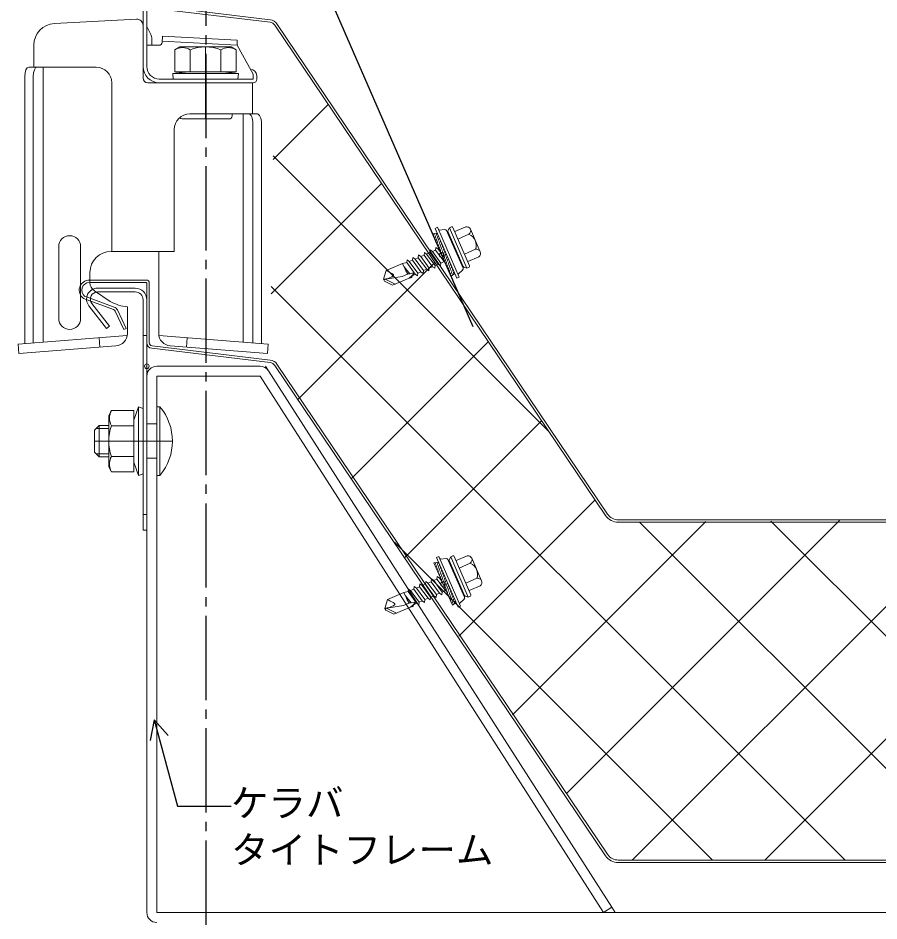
# Model space of a CAD drawing. Units: millimetres at full size, sheet at 1:3; details may follow other scales. Extents: x -1262 to 3778, y -891 to 1036.
# Drawn here: x -855.8 to -580.2, y 189.5 to 478.7 of the extents above; entities that cross this region are included whole.
import ezdxf
from ezdxf.enums import TextEntityAlignment as Align

# ---------------------------------------------------------------- set-up
doc = ezdxf.new("R2010")
doc.units = ezdxf.units.MM
doc.header["$LTSCALE"] = 3
doc.header["$PDMODE"] = 32
doc.header["$PDSIZE"] = 1.5
doc.linetypes.add('CHAIN2', pattern=[12, 9, -1, 1, -1])
doc.linetypes.add('DASHED2', pattern=[3, 2, -1])
for name, color, linetype, lineweight in [('0-4_寸法線1', 5, 'Continuous', 25), ('0-6_名称1', 5, 'Continuous', 25), ('0-B_屋根1', 6, 'Continuous', 20), ('1-1_水切1', 134, 'Continuous', 30), ('2-1_裏貼1', 2, 'Continuous', 18), ('2-7_ビス1', 7, 'Continuous', 5), ('2-A_タイトフレーム', 3, 'Continuous', 9), ('2-C_断熱金具', 7, 'Continuous', 5), ('3-0_吊子', 7, 'Continuous', 5)]:
    doc.layers.add(name, color=color, linetype=linetype, lineweight=lineweight)
doc.styles.add('ＭＳ ゴシック', font='')
doc.styles.get('ＭＳ ゴシック').set_extended_font_data('MS Gothic')

msp = doc.modelspace()

# ---------------------------------------------------------------- linework, layer by layer
at = {"layer": '0-4_寸法線1', "linetype": 'CHAIN2'}
msp.add_line((-795.671, 719.256), (-795.671, -638.289), dxfattribs=at)
at = {"layer": '0-6_名称1'}
for q in [(-813.516, 247.321), (-807.72, 248.874)]:
    msp.add_line((-812.171, 253.893), q, dxfattribs=at)
msp.add_lwpolyline([(-812.171, 253.893), (-804.761, 226.24), (-787.608, 226.24)], dxfattribs=at)
at = {"layer": '0-B_屋根1'}
for p, q in [((-775.129, 477.36), (-812.986, 481.921)), ((-775.033, 478.154), (-812.891, 482.716)), ((-773.568, 476.405), (-667.757, 319.396)), ((-772.904, 476.853), (-667.094, 319.843)), ((-814.771, 394.79), (-832.971, 394.79)), ((-814.771, 393.99), (-832.971, 393.99)), ((-814.571, 374.708), (-814.571, 393.79)), ((-813.771, 374.708), (-813.771, 393.79)), ((-825.259, 385.385), (-834.808, 388.861)), ((-834.432, 389.576), (-824.985, 386.137)), ((-823.969, 385.207), (-821.186, 379.238)), ((-775.033, 369.154), (-812.891, 373.716)), ((-775.129, 368.36), (-812.986, 372.921)), ((-773.568, 367.405), (-667.757, 210.396)), ((-772.904, 367.853), (-667.094, 210.843)), ((-663.621, 317.19), (-466.457, 317.19)), ((-663.62, 317.99), (-466.457, 317.99)), ((-663.62, 208.99), (-466.457, 208.99)), ((-663.621, 208.19), (-466.457, 208.19))]:
    msp.add_line(p, q, dxfattribs=at)
msp.add_lwpolyline([(-824.694, 384.868), (-821.911, 378.9), (-821.186, 379.238)], dxfattribs=at)
for centre, radius, start, end in [((-775.392, 475.176), 2.2, 33.97654, 83.13001), ((-775.392, 475.176), 3, 33.97654, 83.13001), ((-832.971, 391.541), 3.249, 90, 235.57982), ((-832.971, 391.541), 2.449, 90.00009, 233.37631), ((-814.771, 393.79), 1, 0, 90), ((-814.771, 393.79), 0.2, 0, 90), ((-825.601, 384.446), 1, 25, 70), ((-825.601, 384.446), 1.8, 25, 70), ((-812.771, 374.708), 1.8, 180, 263.13001), ((-812.771, 374.708), 1, 180, 263.13001), ((-775.392, 366.176), 2.2, 33.97654, 83.13001), ((-775.392, 366.176), 3, 33.97654, 83.13001), ((-663.611, 322.19), 5, 213.97654, 270.11492), ((-663.611, 322.19), 4.2, 213.97654, 270.11492), ((-663.611, 213.19), 5, 213.97654, 270.11492), ((-663.611, 213.19), 4.2, 213.97654, 270.11492)]:
    msp.add_arc(centre, radius, start, end, dxfattribs=at)
at = {"layer": '1-1_水切1'}
msp.add_line((-770.077, 517.39), (-710.146, 379.883), dxfattribs=at)
at = {"layer": '2-1_裏貼1'}
for p, q in [((-774.156, 433.391), (-756.487, 451.06)), ((-685.887, 346.298), (-774.14, 434.551)), ((-774.743, 390.377), (-739.406, 425.714)), ((-766.32, 356.374), (-722.326, 400.368)), ((-591.005, 208.99), (-774.712, 392.696)), ((-749.12, 331.148), (-705.245, 375.023)), ((-731.92, 305.921), (-688.164, 349.677)), ((-714.72, 280.695), (-671.083, 324.332)), ((-697.52, 255.468), (-635.57, 317.418)), ((-680.32, 230.242), (-592.797, 317.765)), ((-565.039, 225.45), (-656.834, 317.245)), ((-565.039, 267.876), (-614.749, 317.587)), ((-633.432, 208.99), (-735.256, 310.814)), ((-659.145, 208.99), (-565.039, 303.097)), ((-616.719, 208.99), (-565.039, 260.67))]:
    msp.add_line(p, q, dxfattribs=at)
at = {"layer": '2-7_ビス1'}
for p, q in [((-721.52, 411.687), (-722.291, 411.351)), ((-714.569, 395.736), (-721.52, 411.687)), ((-719.182, 411.009), (-720.966, 410.821)), ((-718.169, 410.588), (-717.716, 411.497)), ((-717.716, 411.497), (-716.992, 411.813)), ((-717.716, 411.497), (-712.118, 398.652)), ((-716.573, 411.648), (-711.229, 399.386)), ((-712.477, 411.865), (-715.999, 410.33)), ((-707.836, 403.865), (-710.982, 411.085)), ((-721.623, 409.819), (-723.087, 409.574)), ((-723.087, 409.574), (-717.183, 396.027)), ((-722.769, 408.845), (-722.441, 409.682)), ((-722.409, 408.02), (-721.708, 409.805)), ((-721.305, 409.089), (-722.05, 407.194)), ((-720.945, 408.264), (-721.69, 406.368)), ((-713.327, 398.593), (-718.582, 410.651)), ((-713.293, 399.117), (-718.175, 410.319)), ((-711.428, 409.459), (-714.95, 407.924)), ((-721.996, 405.262), (-722.096, 404.378)), ((-721.996, 405.262), (-721.28, 404.733)), ((-720.585, 407.438), (-721.33, 405.543)), ((-720.225, 406.612), (-720.97, 404.717)), ((-719.865, 405.786), (-720.61, 403.891)), ((-719.505, 404.961), (-720.25, 403.065)), ((-716.625, 406.762), (-716.845, 406.666)), ((-729.411, 402.03), (-729.511, 401.146)), ((-729.411, 402.03), (-728.696, 401.501)), ((-727.557, 402.838), (-726.842, 402.309)), ((-726.842, 402.309), (-724.133, 398.626)), ((-725.704, 403.646), (-724.988, 403.117)), ((-723.95, 403.57), (-724.988, 403.117)), ((-724.988, 403.117), (-722.28, 399.434)), ((-723.85, 404.454), (-723.95, 403.57)), ((-723.95, 403.57), (-721.241, 399.886)), ((-723.85, 404.454), (-723.134, 403.925)), ((-722.096, 404.378), (-723.134, 403.925)), ((-723.134, 403.925), (-720.426, 400.242)), ((-722.096, 404.378), (-719.387, 400.694)), ((-721.28, 404.733), (-721.025, 404.844)), ((-721.28, 404.733), (-720.536, 403.721)), ((-719.145, 404.135), (-719.89, 402.239)), ((-718.786, 403.309), (-719.53, 401.414)), ((-718.426, 402.483), (-719.17, 400.588)), ((-714.844, 402.675), (-715.064, 402.579)), ((-709.33, 404.646), (-712.852, 403.111)), ((-708.282, 402.239), (-711.803, 400.704)), ((-732.663, 400.119), (-737.955, 397.813)), ((-732.663, 400.119), (-731.354, 400.435)), ((-732.663, 400.119), (-731.144, 396.633)), ((-731.265, 401.222), (-731.354, 400.435)), ((-731.354, 400.435), (-728.657, 396.654)), ((-731.265, 401.222), (-730.549, 400.693)), ((-729.511, 401.146), (-730.549, 400.693)), ((-730.549, 400.693), (-727.841, 397.01)), ((-729.511, 401.146), (-726.803, 397.462)), ((-728.696, 401.501), (-725.987, 397.818)), ((-722.379, 398.549), (-722.28, 399.434)), ((-721.241, 399.886), (-722.28, 399.434)), ((-720.525, 399.357), (-721.241, 399.886)), ((-720.525, 399.357), (-720.426, 400.242)), ((-719.387, 400.694), (-720.426, 400.242)), ((-719.387, 400.694), (-719.136, 400.508)), ((-718.066, 401.657), (-718.81, 399.762)), ((-717.706, 400.832), (-718.451, 398.936)), ((-717.346, 400.006), (-718.091, 398.111)), ((-716.986, 399.18), (-717.731, 397.285)), ((-737.955, 397.813), (-738.78, 395.022)), ((-731.144, 396.633), (-732.769, 395.925)), ((-730.355, 396.83), (-732.195, 399.045)), ((-731.646, 397.784), (-730.936, 396.688)), ((-729.712, 396.056), (-729.099, 396.462)), ((-728.657, 396.654), (-729.099, 396.462)), ((-727.941, 396.126), (-728.657, 396.654)), ((-727.941, 396.126), (-727.841, 397.01)), ((-726.803, 397.462), (-727.841, 397.01)), ((-726.087, 396.934), (-726.803, 397.462)), ((-726.087, 396.934), (-725.987, 397.818)), ((-724.233, 397.741), (-724.949, 398.27)), ((-724.233, 397.741), (-724.133, 398.626)), ((-722.379, 398.549), (-723.095, 399.078)), ((-716.626, 398.355), (-717.371, 396.459)), ((-716.006, 396.933), (-717.183, 396.027)), ((-716.266, 397.529), (-716.715, 396.387)), ((-713.473, 397.91), (-714.825, 396.732)), ((-713.092, 398.939), (-712.118, 398.652)), ((-712.118, 398.652), (-711.394, 398.967)), ((-738.525, 394.438), (-738.78, 395.022)), ((-735.92, 393.142), (-738.525, 394.438)), ((-738.238, 395.103), (-735.054, 393.519)), ((-732.768, 395.925), (-737.559, 395.205)), ((-730.628, 395.448), (-735.92, 393.142)), ((-730.628, 395.448), (-730.282, 395.677)), ((-730.291, 395.691), (-730.282, 395.677)), ((-730.282, 395.677), (-730.043, 395.501)), ((-729.76, 395.624), (-730.043, 395.501)), ((-729.712, 396.056), (-729.76, 395.624)), ((-729.712, 396.056), (-729.755, 396.108)), ((-721.196, 304.419), (-722.66, 304.174)), ((-722.66, 304.174), (-716.756, 290.627)), ((-722.343, 303.446), (-722.014, 304.282)), ((-721.983, 302.62), (-721.282, 304.405)), ((-721.094, 306.287), (-721.864, 305.951)), ((-714.142, 290.336), (-721.094, 306.287)), ((-718.756, 305.609), (-720.539, 305.421)), ((-712.9, 293.193), (-718.155, 305.251)), ((-712.867, 293.717), (-717.749, 304.919)), ((-717.742, 305.188), (-717.29, 306.097)), ((-717.29, 306.097), (-716.566, 306.413)), ((-717.29, 306.097), (-711.691, 293.252)), ((-716.147, 306.248), (-710.802, 293.986)), ((-712.05, 306.465), (-715.572, 304.93)), ((-711.001, 304.059), (-714.523, 302.524)), ((-707.409, 298.465), (-710.556, 305.685)), ((-720.878, 303.689), (-721.623, 301.794)), ((-720.518, 302.864), (-721.263, 300.968)), ((-720.158, 302.038), (-720.903, 300.143)), ((-719.799, 301.212), (-720.543, 299.317)), ((-716.199, 301.362), (-716.419, 301.266)), ((-725.277, 298.246), (-724.561, 297.717)), ((-723.523, 298.17), (-724.561, 297.717)), ((-723.423, 299.054), (-723.523, 298.17)), ((-723.523, 298.17), (-720.815, 294.486)), ((-723.423, 299.054), (-722.707, 298.525)), ((-721.669, 298.978), (-722.707, 298.525)), ((-722.707, 298.525), (-719.999, 294.842)), ((-721.569, 299.862), (-721.669, 298.978)), ((-721.669, 298.978), (-718.961, 295.294)), ((-721.569, 299.862), (-720.854, 299.333)), ((-720.854, 299.333), (-720.599, 299.444)), ((-720.854, 299.333), (-720.109, 298.321)), ((-719.439, 300.386), (-720.183, 298.491)), ((-719.079, 299.561), (-719.824, 297.665)), ((-718.719, 298.735), (-719.464, 296.84)), ((-718.359, 297.909), (-719.104, 296.014)), ((-708.904, 299.246), (-712.426, 297.711)), ((-732.237, 294.719), (-730.928, 295.035)), ((-730.839, 295.822), (-730.928, 295.035)), ((-730.928, 295.035), (-728.23, 291.254)), ((-730.839, 295.822), (-730.123, 295.293)), ((-729.085, 295.746), (-730.123, 295.293)), ((-730.123, 295.293), (-727.415, 291.61)), ((-728.985, 296.63), (-729.085, 295.746)), ((-729.085, 295.746), (-726.377, 292.062)), ((-728.985, 296.63), (-728.269, 296.101)), ((-728.269, 296.101), (-725.561, 292.418)), ((-727.131, 297.438), (-726.415, 296.909)), ((-726.415, 296.909), (-723.707, 293.226)), ((-724.561, 297.717), (-721.853, 294.034)), ((-718.961, 295.294), (-719.999, 294.842)), ((-718.961, 295.294), (-718.709, 295.108)), ((-717.999, 297.083), (-718.744, 295.188)), ((-717.639, 296.258), (-718.384, 294.362)), ((-717.279, 295.432), (-718.024, 293.536)), ((-714.417, 297.275), (-714.637, 297.179)), ((-707.855, 296.839), (-711.377, 295.305)), ((-737.529, 292.413), (-738.353, 289.622)), ((-732.237, 294.719), (-737.529, 292.413)), ((-732.237, 294.719), (-730.718, 291.233)), ((-729.929, 291.43), (-731.769, 293.645)), ((-731.219, 292.384), (-730.51, 291.288)), ((-725.661, 291.534), (-725.561, 292.418)), ((-723.807, 292.342), (-724.523, 292.87)), ((-723.807, 292.342), (-723.707, 293.226)), ((-721.953, 293.15), (-722.669, 293.678)), ((-721.953, 293.15), (-721.853, 294.034)), ((-720.815, 294.486), (-721.853, 294.034)), ((-720.099, 293.958), (-720.815, 294.486)), ((-720.099, 293.958), (-719.999, 294.842)), ((-716.919, 294.606), (-717.664, 292.711)), ((-716.56, 293.78), (-717.304, 291.885)), ((-716.2, 292.955), (-716.944, 291.059)), ((-715.84, 292.129), (-716.288, 290.987)), ((-713.046, 292.51), (-714.398, 291.332)), ((-712.665, 293.539), (-711.691, 293.252)), ((-711.691, 293.252), (-710.967, 293.567)), ((-738.099, 289.038), (-738.353, 289.622)), ((-737.812, 289.703), (-734.628, 288.119)), ((-732.342, 290.525), (-737.133, 289.805)), ((-730.201, 290.048), (-735.493, 287.742)), ((-730.718, 291.233), (-732.342, 290.525)), ((-730.201, 290.048), (-729.855, 290.277)), ((-729.864, 290.291), (-729.855, 290.277)), ((-729.855, 290.277), (-729.616, 290.101)), ((-729.334, 290.224), (-729.616, 290.101)), ((-729.285, 290.656), (-729.334, 290.224)), ((-729.285, 290.656), (-729.328, 290.708)), ((-729.285, 290.656), (-728.673, 291.062)), ((-728.23, 291.254), (-728.673, 291.062)), ((-727.515, 290.726), (-728.23, 291.254)), ((-727.515, 290.726), (-727.415, 291.61)), ((-726.377, 292.062), (-727.415, 291.61)), ((-725.661, 291.534), (-726.377, 292.062)), ((-715.58, 291.533), (-716.756, 290.627)), ((-735.493, 287.742), (-738.099, 289.038))]:
    msp.add_line(p, q, dxfattribs=at)
for points in [[(-714.569, 395.736), (-715.339, 395.4), (-722.291, 411.351)], [(-727.557, 402.838), (-727.657, 401.954), (-728.696, 401.501)], [(-725.704, 403.646), (-725.804, 402.762), (-726.842, 402.309)], [(-725.804, 402.762), (-723.095, 399.078), (-724.133, 398.626)], [(-727.657, 401.954), (-724.949, 398.27), (-725.987, 397.818)], [(-737.955, 397.813), (-737.522, 397.6), (-737.054, 397.374), (-736.592, 397.143), (-736.177, 396.913), (-735.848, 396.689), (-735.645, 396.479), (-735.607, 396.288), (-735.789, 396.091), (-736.163, 395.858), (-736.641, 395.615), (-737.136, 395.388), (-737.559, 395.205)], [(-730.628, 395.448), (-729.955, 395.946), (-729.47, 396.359), (-729.193, 396.675), (-729.145, 396.879), (-729.333, 396.966), (-729.741, 396.946), (-730.35, 396.831), (-731.144, 396.633)], [(-738.652, 394.73), (-738.556, 394.838), (-738.457, 394.941), (-738.352, 395.031), (-738.238, 395.103), (-738.084, 395.161), (-737.916, 395.191), (-737.74, 395.203), (-737.559, 395.205)], [(-714.142, 290.336), (-714.912, 290), (-721.864, 305.951)], [(-725.277, 298.246), (-725.377, 297.362), (-726.415, 296.909)], [(-727.131, 297.438), (-727.231, 296.554), (-728.269, 296.101)], [(-727.231, 296.554), (-724.523, 292.87), (-725.561, 292.418)], [(-725.377, 297.362), (-722.669, 293.678), (-723.707, 293.226)], [(-737.529, 292.413), (-737.095, 292.2), (-736.628, 291.975), (-736.166, 291.743), (-735.75, 291.513), (-735.421, 291.289), (-735.218, 291.079), (-735.181, 290.888), (-735.363, 290.691), (-735.737, 290.458), (-736.215, 290.215), (-736.709, 289.988), (-737.133, 289.805)], [(-738.226, 289.33), (-738.13, 289.438), (-738.03, 289.541), (-737.925, 289.631), (-737.812, 289.703), (-737.657, 289.761), (-737.49, 289.791), (-737.313, 289.803), (-737.133, 289.805)], [(-730.201, 290.048), (-729.529, 290.546), (-729.044, 290.959), (-728.767, 291.275), (-728.718, 291.479), (-728.907, 291.566), (-729.314, 291.546), (-729.924, 291.431), (-730.718, 291.233)]]:
    msp.add_lwpolyline(points, dxfattribs=at)
for centre, radius, start, end in [((-720.986, 411.06), 0.24, 203.54915, 274.79255), ((-719.132, 410.411), 0.6, 23.54915, 94.79255), ((-716.865, 411.521), 0.319, 23.54915, 113.54915), ((-712.213, 410.548), 1.343, 305.80376, 101.29453), ((-717.883, 410.446), 0.319, 153.54915, 203.54915), ((-712.879, 405.963), 3.785, 339.64476, 67.45352), ((-709.067, 403.329), 1.343, 305.80376, 101.29453), ((-711.521, 399.259), 0.319, 293.54915, 23.54915), ((-714.663, 396.554), 0.24, 132.30576, 203.54915), ((-713.877, 398.354), 0.6, 312.30576, 23.54915), ((-713.001, 399.245), 0.319, 203.54915, 253.54915), ((-720.559, 305.66), 0.24, 203.54915, 274.79255), ((-718.705, 305.011), 0.6, 23.54915, 94.79255), ((-717.457, 305.046), 0.319, 153.54915, 203.54915), ((-716.438, 306.121), 0.319, 23.54915, 113.54915), ((-711.787, 305.148), 1.343, 305.80376, 101.29453), ((-712.453, 300.563), 3.785, 339.64476, 67.45352), ((-708.641, 297.929), 1.343, 305.80376, 101.29453), ((-713.45, 292.954), 0.6, 312.30576, 23.54915), ((-712.575, 293.845), 0.319, 203.54915, 253.54915), ((-711.094, 293.859), 0.319, 293.54915, 23.54915), ((-714.237, 291.154), 0.24, 132.30576, 203.54915)]:
    msp.add_arc(centre, radius, start, end, dxfattribs=at)
at = {"layer": '2-7_ビス1', "color": 5}
for p in [(-720.135, 402.8), (-719.708, 297.401)]:
    msp.add_point(p, dxfattribs=at)
at = {"layer": '2-A_タイトフレーム'}
for p, q in [((-778.322, 367.19), (-811.371, 367.19)), ((-775.627, 365.715), (-776.571, 367.19)), ((-665.675, 193.915), (-775.627, 365.715)), ((-814.571, 363.99), (-814.571, 192.19)), ((-811.371, 363.99), (-811.371, 192.19)), ((-778.322, 363.99), (-811.371, 363.99)), ((-668.37, 192.19), (-778.322, 363.99)), ((-665.675, 193.915), (-668.37, 192.19)), ((-664.571, 192.19), (-665.675, 193.915)), ((-564.571, 192.19), (-811.371, 192.19))]:
    msp.add_line(p, q, dxfattribs=at)
at = {"layer": '2-A_タイトフレーム', "linetype": 'DASHED2'}
for p, q in [((-811.571, 348.69), (-814.571, 348.69)), ((-811.571, 337.69), (-814.571, 337.69))]:
    msp.add_line(p, q, dxfattribs=at)
at = {"layer": '2-A_タイトフレーム'}
for centre, start, end in [((-811.371, 363.99), 90, 180), ((-778.322, 363.99), 32.61924, 90), ((-811.371, 192.19), 180, 270)]:
    msp.add_arc(centre, 3.2, start, end, dxfattribs=at)
msp.add_point((-814.571, 367.19), dxfattribs=at)
at = {"layer": '2-C_断熱金具'}
for p, q in [((-817.876, 478.38), (-844.138, 477.004)), ((-815.771, 476.383), (-815.771, 459.49)), ((-850.771, 470.013), (-850.771, 462.99)), ((-847.771, 462.99), (-852.392, 462.99)), ((-830.771, 462.99), (-850.771, 462.99)), ((-847.771, 462.99), (-847.771, 374.875)), ((-853.66, 459.99), (-853.66, 374.411)), ((-850.941, 459.99), (-850.941, 374.625)), ((-825.771, 457.99), (-825.771, 403.99)), ((-825.771, 457.99), (-825.771, 403.99)), ((-785.271, 457.99), (-814.271, 457.99)), ((-780.771, 457.99), (-785.271, 457.99)), ((-780.771, 457.99), (-780.771, 447.99)), ((-780.771, 447.99), (-800.771, 447.99)), ((-783.771, 374.875), (-783.771, 447.99)), ((-783.771, 447.99), (-779.15, 447.99)), ((-805.771, 442.99), (-805.771, 403.99)), ((-780.602, 444.99), (-780.602, 374.625)), ((-777.883, 444.99), (-777.883, 374.411)), ((-825.771, 422.879), (-825.771, 416.638)), ((-842.771, 405.49), (-842.771, 382.49)), ((-835.771, 405.49), (-835.771, 382.49)), ((-825.971, 403.99), (-820.771, 403.99)), ((-805.771, 403.99), (-825.771, 403.99)), ((-810.771, 403.99), (-810.771, 377.688)), ((-832.771, 397.19), (-832.771, 393.983)), ((-831.366, 391.333), (-826.334, 387.926)), ((-820.771, 386.19), (-820.771, 377.688)), ((-855.798, 374.243), (-820.832, 376.995)), ((-829.878, 376.283), (-829.643, 373.292)), ((-775.744, 374.243), (-810.711, 376.995)), ((-801.664, 376.283), (-801.899, 373.292)), ((-855.798, 374.243), (-855.563, 371.252)), ((-855.563, 371.252), (-824.457, 373.7)), ((-775.98, 371.252), (-807.085, 373.7)), ((-775.744, 374.243), (-775.98, 371.252))]:
    msp.add_line(p, q, dxfattribs=at)
for centre, radius, start, end in [((-817.771, 476.383), 2, 0, 92.99998), ((-843.771, 470.013), 7, 93, 180), ((-830.771, 457.99), 5, 0, 90), ((-814.271, 459.49), 1.5, 180, 270), ((-800.771, 442.99), 5, 90, 180), ((-839.271, 405.49), 3.5, 0, 180), ((-825.971, 397.19), 6.8, 90, 180), ((-829.571, 393.983), 3.2, 180, 235.893), ((-819.17, 401.105), 15, 241.46876, 263.87188), ((-839.271, 382.49), 3.5, 180, 0), ((-824.771, 377.688), 4, 274.5, 0), ((-806.771, 377.688), 4, 180, 265.5)]:
    msp.add_arc(centre, radius, start, end, dxfattribs=at)
for centre, start_param, end_param in [((-852.392, 459.99), 3.1415927, 4.712389), ((-849.673, 459.99), 3.1415927, 4.712389), ((-781.869, 444.99), 1.5707963, 3.1415927), ((-779.15, 444.99), 1.5707963, 3.1415927)]:
    msp.add_ellipse(centre, major_axis=(0, -3), ratio=0.422618, start_param=start_param, end_param=end_param, dxfattribs=at)
at = {"layer": '3-0_吊子'}
for p, q in [((-815.771, 498.49), (-815.771, 463.19)), ((-814.571, 498.507), (-814.571, 463.19)), ((-814.571, 475.99), (-813.288, 473.424)), ((-812.971, 472.082), (-812.971, 469.99)), ((-809.578, 472.929), (-809.682, 470.938)), ((-809.578, 472.929), (-785.611, 471.672)), ((-785.611, 471.672), (-785.695, 470.075)), ((-814.571, 469.99), (-810.681, 469.99)), ((-809.662, 471.331), (-785.695, 470.075)), ((-804.021, 469.49), (-805.586, 468.587)), ((-805.586, 461.49), (-805.586, 468.587)), ((-804.021, 469.49), (-787.521, 469.49)), ((-800.679, 461.49), (-800.679, 468.587)), ((-790.864, 461.49), (-790.864, 468.587)), ((-787.521, 469.49), (-785.956, 468.587)), ((-785.956, 461.49), (-785.956, 468.587)), ((-780.571, 460.79), (-785.695, 470.075)), ((-806.271, 460.982), (-801.198, 461.482)), ((-806.271, 460.982), (-806.092, 459.161)), ((-805.586, 461.49), (-785.956, 461.49)), ((-785.448, 459.19), (-785.271, 460.982)), ((-781.399, 462.29), (-781.371, 462.29)), ((-780.571, 460.79), (-780.571, 459.19)), ((-779.371, 460.29), (-779.371, 459.19)), ((-810.571, 459.19), (-780.571, 459.19)), ((-810.571, 457.99), (-780.571, 457.99)), ((-785.448, 459.19), (-806.092, 459.19)), ((-803.271, 446.393), (-788.271, 446.393)), ((-787.271, 447.99), (-787.271, 447.393)), ((-830.371, 392.19), (-818.271, 392.19)), ((-830.371, 390.99), (-818.271, 390.99)), ((-815.771, 388.49), (-815.771, 314.69)), ((-833.129, 386.535), (-827.494, 379.322)), ((-832.184, 387.274), (-826.548, 380.061)), ((-826.548, 380.061), (-827.494, 379.322)), ((-814.571, 377.047), (-815.771, 377.047)), ((-825.868, 353.005), (-826.771, 351.44)), ((-818.771, 353.005), (-825.868, 353.005)), ((-818.771, 333.375), (-818.771, 353.005)), ((-817.279, 354.168), (-818.679, 350.226)), ((-817.279, 332.212), (-817.279, 354.168)), ((-817.279, 354.168), (-815.771, 353.633)), ((-811.371, 354.19), (-810.371, 354.19)), ((-811.371, 332.19), (-811.371, 354.19)), ((-810.371, 332.19), (-810.371, 354.19)), ((-826.771, 351.44), (-826.771, 334.94)), ((-829.871, 348.19), (-831.371, 346.69)), ((-826.771, 347.29), (-830.771, 347.29)), ((-826.771, 348.19), (-829.871, 348.19)), ((-829.871, 338.19), (-829.871, 348.19)), ((-818.771, 348.098), (-825.868, 348.098)), ((-831.371, 339.69), (-831.371, 346.69)), ((-829.871, 338.19), (-831.371, 339.69)), ((-826.771, 339.09), (-830.771, 339.09)), ((-826.771, 338.19), (-829.871, 338.19)), ((-818.771, 338.283), (-825.868, 338.283)), ((-817.279, 332.212), (-818.679, 336.155)), ((-825.868, 333.375), (-826.771, 334.94)), ((-818.771, 333.375), (-825.868, 333.375)), ((-817.279, 332.212), (-815.771, 332.747)), ((-811.371, 332.19), (-810.371, 332.19)), ((-814.571, 319.69), (-815.771, 319.69))]:
    msp.add_line(p, q, dxfattribs=at)
at = {"layer": '3-0_吊子', "linetype": 'CHAIN2'}
for p, q in [((-795.771, 446.393), (-795.771, 469.49)), ((-809.571, 343.19), (-831.371, 343.19)), ((-820.771, 343.19), (-806.371, 343.19))]:
    msp.add_line(p, q, dxfattribs=at)
at = {"layer": '3-0_吊子'}
for points in [[(-806.271, 460.982), (-785.271, 460.982), (-790.345, 461.482)], [(-814.571, 388.49), (-814.571, 314.69), (-815.771, 314.69)]]:
    msp.add_lwpolyline(points, dxfattribs=at)
for centre, radius, start, end in [((-815.971, 472.082), 3, 0, 26.56505), ((-810.681, 470.99), 1, 270, 357), ((-803.132, 464.337), 4.907, 59.99994, 120.00006), ((-795.771, 455.711), 13.779, 69.13594, 110.86406), ((-788.41, 464.337), 4.907, 59.99994, 120.00006), ((-810.571, 463.19), 5.2, 180, 270), ((-810.571, 463.19), 4, 180, 270), ((-801.021, 459.69), 1.8, 90, 95.62833), ((-790.521, 459.69), 1.8, 84.37167, 90), ((-781.371, 460.29), 2, 0, 90), ((-780.571, 459.19), 1.2, 270, 0), ((-803.271, 447.393), 1, 218.8743, 270), ((-788.271, 447.393), 1, 270, 0), ((-830.371, 388.69), 3.5, 90, 218), ((-830.371, 388.69), 2.3, 90, 218), ((-818.271, 388.49), 3.7, 0, 90), ((-818.271, 388.49), 2.5, 0, 90), ((-821.618, 350.551), 4.907, 150, 210), ((-823.496, 343.19), 17.125, 320.03379, 39.96621), ((-817.171, 349.69), 1.6, 160.45091, 180), ((-812.992, 343.19), 13.779, 159.136, 200.864), ((-821.618, 335.829), 4.907, 150, 210), ((-817.171, 336.69), 1.6, 180, 199.54909)]:
    msp.add_arc(centre, radius, start, end, dxfattribs=at)

# ---------------------------------------------------------------- texts
at = {"layer": '0-6_名称1', "style": 'ＭＳ ゴシック'}
for s, p in [('ケラバ\u3000\u3000\u3000\u3000', (-787.608, 220.24)), ('タイトフレーム', (-787.608, 205.24))]:
    msp.add_text(s, height=8.798, dxfattribs=at).set_placement(p, align=Align.BOTTOM_LEFT)

doc.saveas('drawing.dxf')
